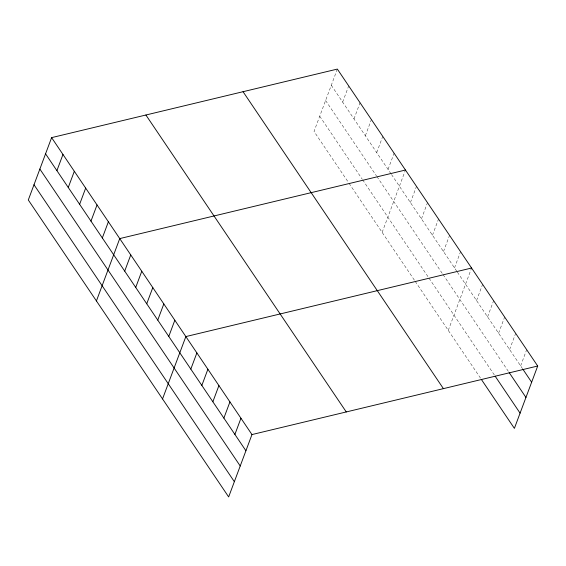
<?xml version="1.0" encoding="UTF-8"?>
<svg xmlns="http://www.w3.org/2000/svg" width="566" height="566" viewBox="0 0 566 566"><rect width="100%" height="100%" fill="white"/><g stroke="black" fill="none" stroke-linecap="round" stroke-linejoin="round"><path stroke-width="0.42" stroke-dasharray="2.83 2.12" d="M337.343 69.08L314.031 131.432L348.09 181.912M342.642 102.092L348.691 85.905M353.991 118.924L360.047 102.729M365.346 135.748L371.402 119.56M376.701 152.572L382.757 136.385M388.057 169.404L394.106 153.209M382.149 232.385L405.461 170.033M410.428 202.557L416.484 186.37M421.451 218.893L427.5 202.699M432.466 235.223L438.523 219.035M443.489 251.552L449.538 235.364M454.505 267.888L460.561 251.693M448.272 330.381L471.584 268.029M476.551 300.546L482.6 284.358M487.567 316.882L493.623 300.688M498.589 333.211L504.639 317.024M509.605 349.547L515.661 333.353M520.628 365.877L526.677 349.682M331.287 85.268L391.014 173.79M391.509 174.519L456.903 271.439M457.385 272.147L522.545 368.714M325.591 100.5L376.44 175.856M376.928 176.585L442.584 273.887M443.065 274.595L508.7 371.876M319.726 116.2L362.176 179.111M362.672 179.846L428.568 277.51M429.049 278.224L494.691 375.499M349.073 183.37L414.729 280.672M415.211 281.38L480.852 378.661"/><path stroke-width="0.85" d="M51.612 137.63L28.3 199.982L228.657 496.92L251.969 434.568L51.612 137.63L337.343 69.08L537.7 366.018L514.388 428.37L481.326 379.376M56.911 170.649L62.968 154.461M68.267 187.473L74.323 171.286M79.622 204.305L85.671 188.11M90.97 221.129L97.027 204.942M102.326 237.953L108.382 221.766M96.425 300.942L119.737 238.59L405.461 170.033M124.704 271.114L130.753 254.926M135.72 287.443L141.776 271.255M146.743 303.779L152.792 287.585M157.758 320.108L163.815 303.921M168.781 336.437L174.83 320.25M162.541 398.931L185.853 336.579L471.584 268.029M190.82 369.103L196.876 352.915M201.843 385.439L207.892 369.244M212.858 401.768L218.915 385.573M223.881 418.097L229.93 401.91M234.897 434.433L240.953 418.239M251.969 434.568L537.7 366.018M523.019 369.428L531.644 382.206M509.181 372.591L525.948 397.438M495.172 376.213L520.083 413.138M243.047 91.699L443.411 388.637M145.901 115.011L346.265 411.949M45.556 153.825L245.92 450.762M39.861 169.057L240.225 465.995M33.995 184.749L234.352 481.687"/></g></svg>
